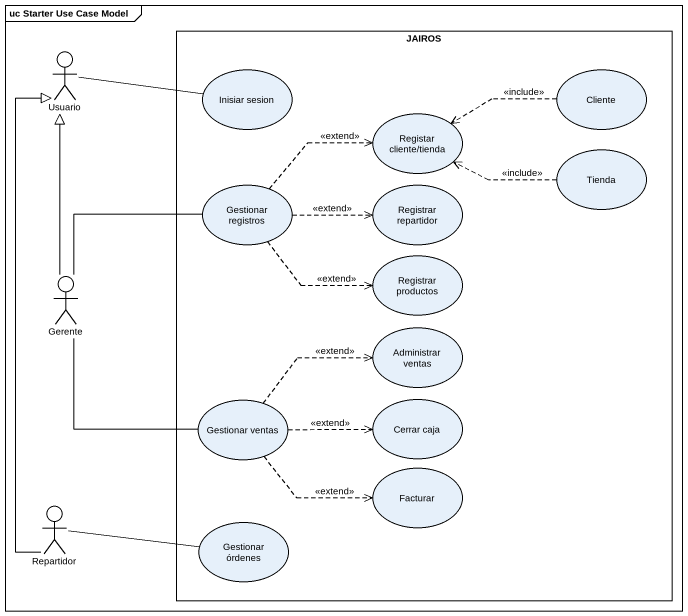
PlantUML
@startuml
mainframe uc Starter Use Case Model
rectangle JAIROS {
  usecase "Inisiar sesion" as Inisiar_sesion
  usecase Cliente
  usecase "Registar cliente/tienda" as Registar_cliente_tienda
  usecase Tienda
  usecase "Gestionar registros" as Gestionar_registros
  usecase "Registrar repartidor" as Registrar_repartidor
  usecase "Registrar productos" as Registrar_productos
  usecase "Administrar ventas" as Administrar_ventas
  usecase "Gestionar ventas" as Gestionar_ventas
  usecase "Cerrar caja" as Cerrar_caja
  usecase Facturar
  usecase "Gestionar órdenes" as Gestionar_órdenes
}
actor Usuario
actor Gerente
actor Repartidor
Usuario -right- Inisiar_sesion
Cliente .left.> Registar_cliente_tienda : <<include>>
Tienda .left.> Registar_cliente_tienda : <<include>>
Gestionar_registros .right.> Registar_cliente_tienda : <<extend>>
Gestionar_registros .right.> Registrar_repartidor : <<extend>>
Gestionar_registros .right.> Registrar_productos : <<extend>>
Gerente -up-|> Usuario
Gerente -right- Gestionar_registros
Gerente -- Gestionar_ventas
Gestionar_ventas .right.> Administrar_ventas : <<extend>>
Gestionar_ventas .right.> Cerrar_caja : <<extend>>
Gestionar_ventas .right.> Facturar : <<extend>>
Repartidor -up-|> Usuario
Repartidor -right- Gestionar_órdenes
@enduml
